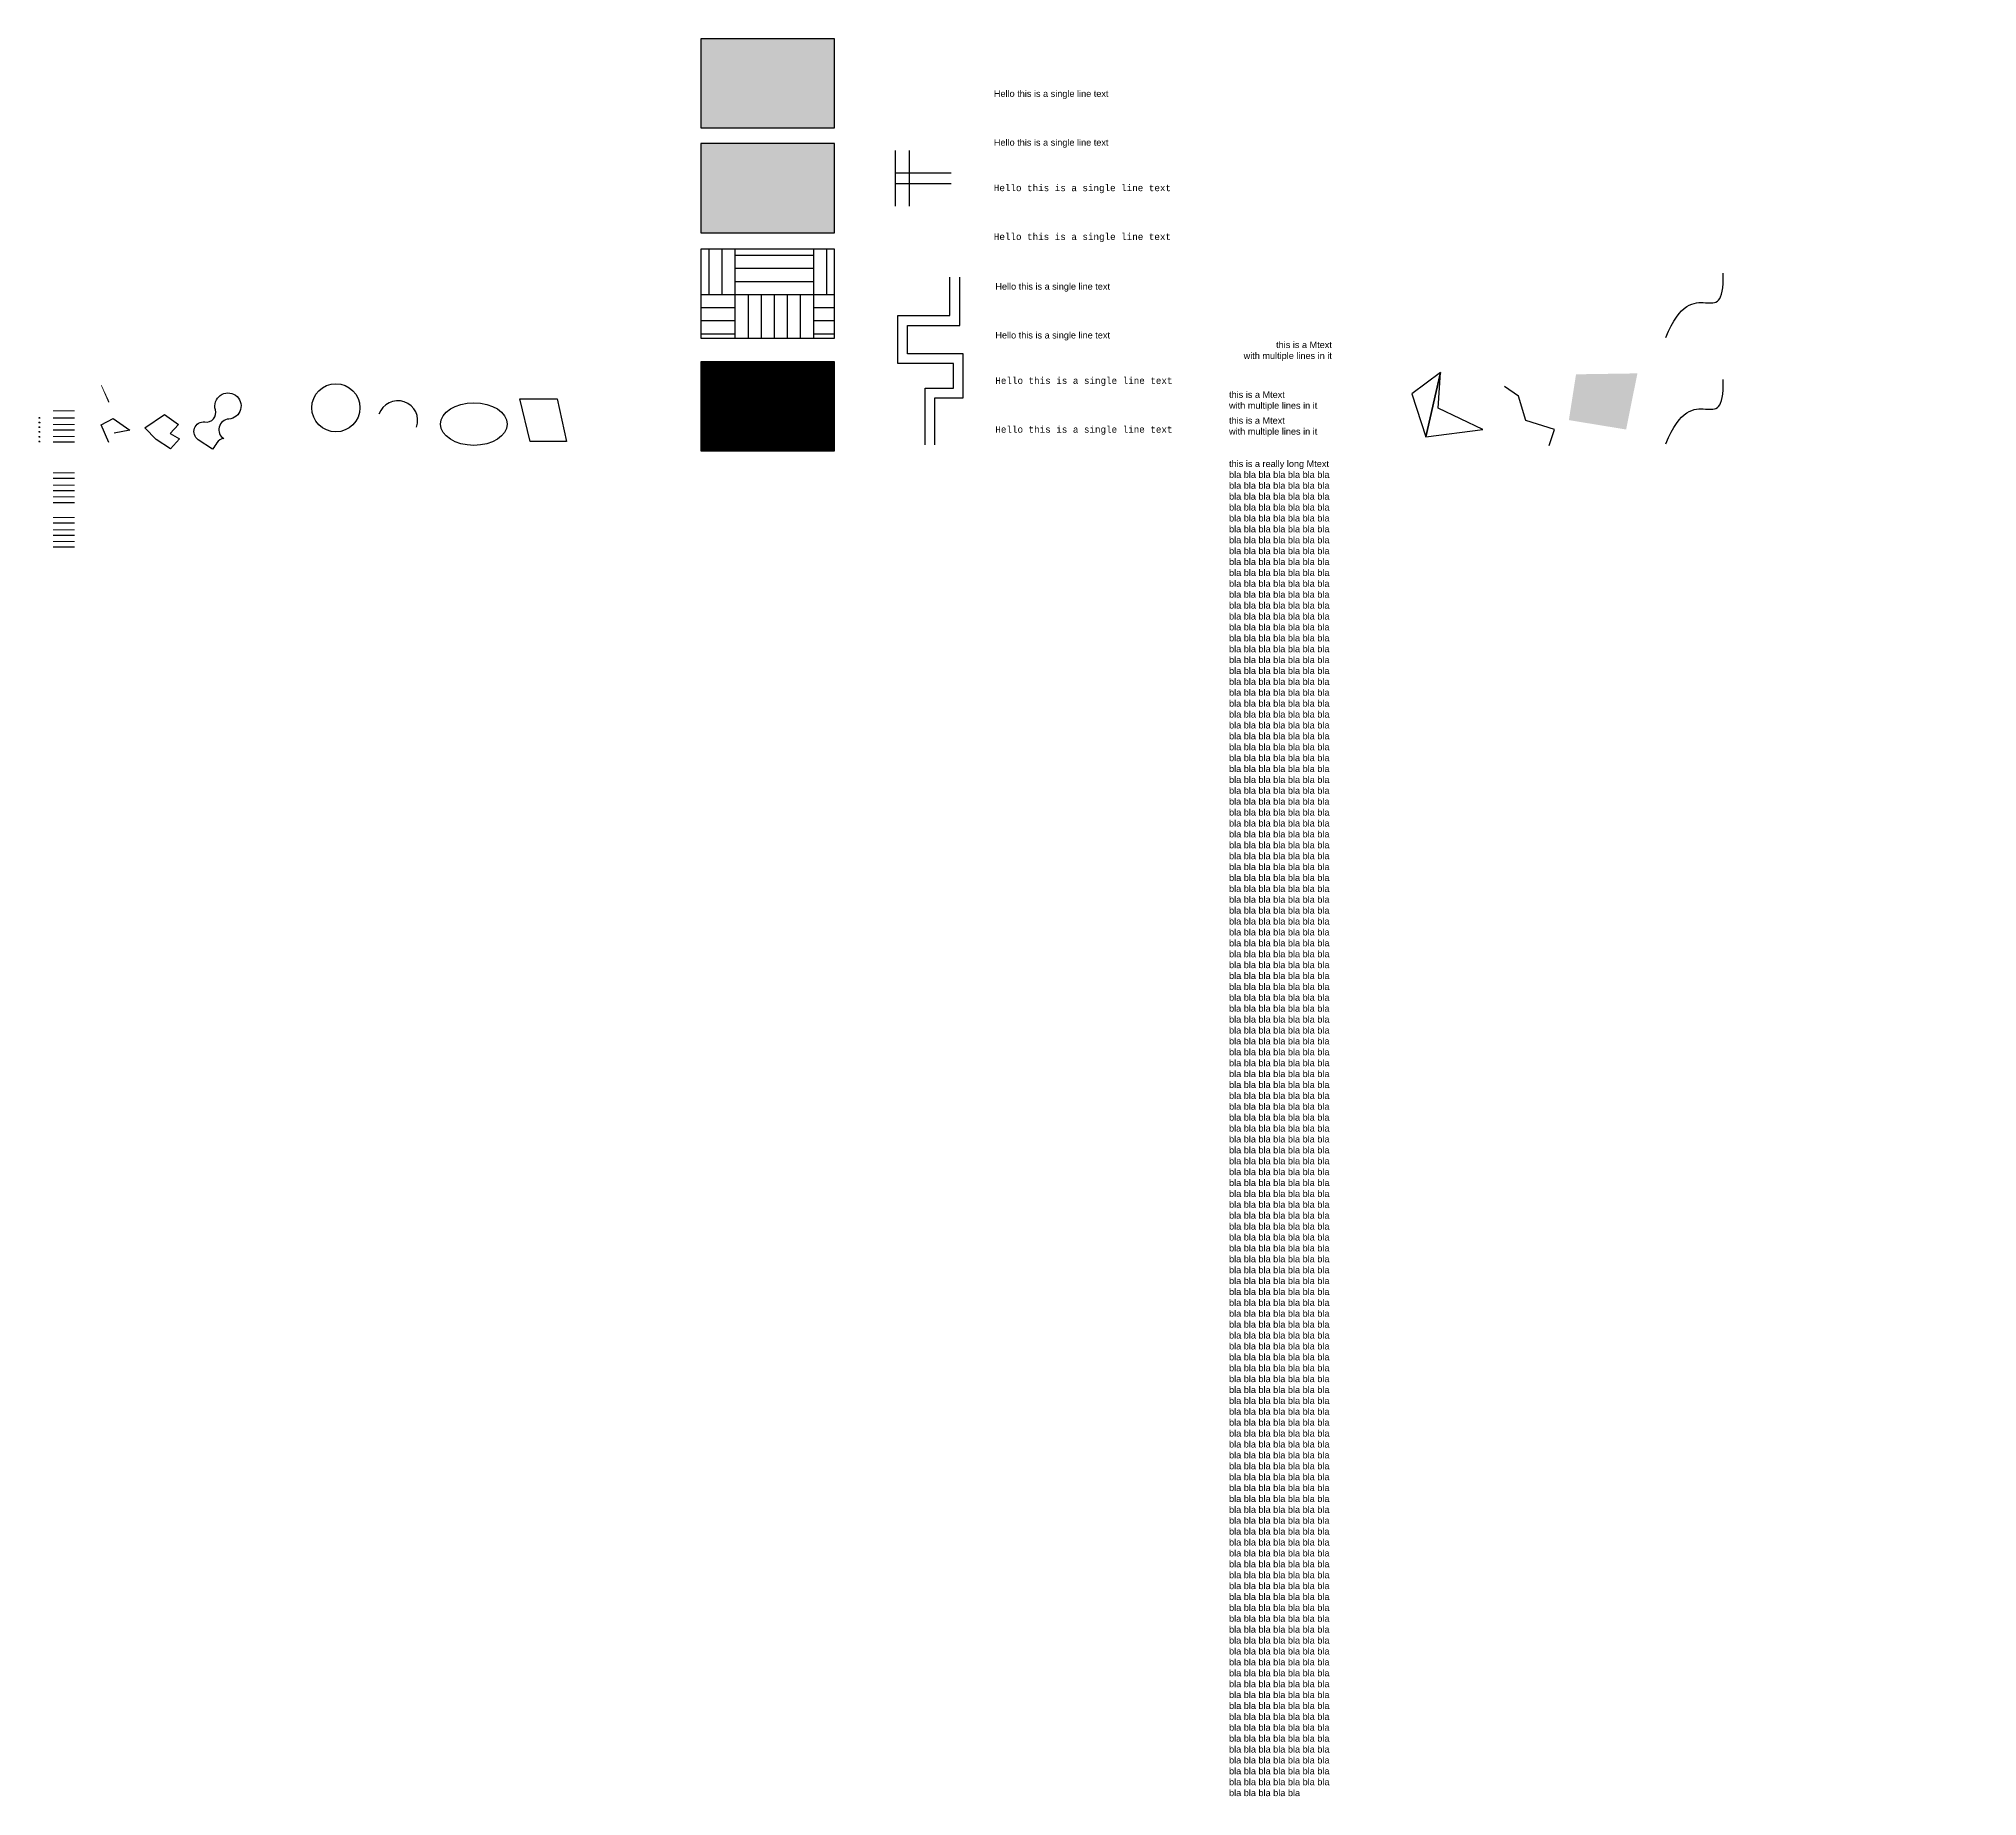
# Model space of a CAD drawing. Header units: inches. Extents: x 1 to 1085, y -206 to 111.
# Drawn here: x 1.4 to 298.1, y -205.8 to 63.1 of the extents above; entities that cross this region are included whole.
import ezdxf
from ezdxf.lldxf.tags import DXFTag

# ---------------------------------------------------------------- set-up
doc = ezdxf.new("R2010")
doc.units = ezdxf.units.IN
doc.header["$MEASUREMENT"] = 0
doc.set_wipeout_variables(frame=1)
doc.header["$PDMODE"] = 34
doc.header["$PDSIZE"] = 0.1
doc.linetypes.add('ACAD_ISO02W100', pattern=[15, 12, -3])
for name, color, linetype in [('0 @ 1', 7, 'Continuous'), ('Layer2', 65, 'Continuous'), ('Layer_color_80 @ 1', 80, 'Continuous'), ('Layer_Lock', 7, 'Continuous'), ('Layer_Lt_dash', 10, 'ACAD_ISO02W100')]:
    doc.layers.add(name, color=color, linetype=linetype)
doc.layers.add('Layer_color_book', color=7, linetype='Continuous', true_color=0xfcc187)
doc.layers.add('Layer_true_color', color=7, linetype='Continuous', true_color=0x1192ee)
doc.styles.add('custom_text_style', font='consola.ttf')
doc.styles.get("Standard").update_dxf_attribs({"font": 'arial.ttf'})
doc.linetypes.add('BATTING', pattern='A,0.0001,-0.1,[134,ltypeshp.shx,S=0.1,R=0,X=-0.1,Y=0],-0.2,[134,ltypeshp.shx,S=0.1,R=180,X=0.1,Y=0],-0.1', length=0.4001)
tags = doc.linetypes.add('GAS_LINE', pattern='A,0.5,-0.2,["GAS",Standard,S=0.1,R=0,X=-0.1,Y=-0.05],-0.25', length=0.95).pattern_tags.tags
tags[6] = DXFTag(74, 10)
doc.linetypes.add('TRACKS', pattern='A,0.15,[130,ltypeshp.shx,S=0.25,R=0,X=0,Y=0],0.15', length=0.3)
doc.linetypes.add('ZIGZAG', pattern='A,0.0001,-0.2,[131,ltypeshp.shx,S=0.2,R=0,X=-0.2,Y=0],-0.4,[131,ltypeshp.shx,S=0.2,R=180,X=0.2,Y=0],-0.2', length=0.8001)

msp = doc.modelspace()

# ---------------------------------------------------------------- hatches: boundary and pattern name
h = msp.add_hatch(color=256)
h.dxf.hatch_style = 1
h.set_gradient(color1=(0, 0, 255), color2=(255, 255, 0), name='SPHERICAL')
h.paths.add_polyline_path([(102.746, 49.51), (123.199, 49.51), (123.199, 63.134), (102.746, 63.134)])
h = msp.add_hatch(color=256)
h.dxf.hatch_style = 1
h.set_gradient(color1=(0, 0, 255), color2=(255, 255, 0))
h.paths.add_polyline_path([(102.746, 33.467), (123.199, 33.467), (123.199, 47.092), (102.746, 47.092)])
h = msp.add_hatch()
h.set_pattern_fill('AR-PARQ1', color=256)
h.paths.add_polyline_path([(102.746, 17.314), (123.199, 17.314), (123.199, 30.939), (102.746, 30.939)])
h = msp.add_hatch()
h.set_pattern_fill('ANSI31', color=256)
h.set_pattern_definition([(45, (2.75038, 0), (-0.08838835, 0.08838835), [])])
h.paths.add_polyline_path([(102.746, 0.085), (123.199, 0.085), (123.199, 13.71), (102.746, 13.71)])

# ---------------------------------------------------------------- linework, layer by layer
for p, q in [((140.859, 20.773), (140.859, 26.683)), ((142.359, 19.273), (142.359, 26.683)), ((132.867, 13.433), (132.867, 20.773)), ((132.867, 20.773), (140.859, 20.773)), ((134.367, 14.933), (134.367, 19.273)), ((134.367, 19.273), (142.359, 19.273)), ((142.899, 14.933), (134.367, 14.933)), ((142.899, 8.182), (142.899, 14.933)), ((141.399, 13.433), (132.867, 13.433)), ((141.399, 9.682), (141.399, 13.433)), ((137.079, 1.015), (137.079, 9.682)), ((137.079, 9.682), (141.399, 9.682)), ((138.579, 1.015), (138.579, 8.182)), ((138.579, 8.182), (142.899, 8.182)), ((3.593, 1.477), (6.864, 1.477)), ((3.593, -4.112), (6.864, -4.112)), ((3.593, -5.998), (6.864, -5.998)), ((3.593, -7.795), (6.864, -7.795))]:
    msp.add_line(p, q)
at = {"color": 200, "linetype": 'BATTING', "lineweight": 13}
msp.add_line((3.593, 6.216), (6.864, 6.216), dxfattribs=at)
at = {"linetype": 'ZIGZAG'}
msp.add_line((3.593, 5.16), (6.864, 5.16), dxfattribs=at)
at = {"color": 3, "linetype": 'TRACKS', "lineweight": 13}
msp.add_line((3.593, 4.095), (6.864, 4.095), dxfattribs=at)
at = {"linetype": 'GAS_LINE'}
msp.add_line((3.593, 3.275), (6.864, 3.275), dxfattribs=at)
at = {"color": 3, "linetype": 'ACAD_ISO02W100', "lineweight": 13}
for p, q in [((3.593, 2.298), (6.864, 2.298)), ((3.593, -3.292), (6.864, -3.292)), ((3.593, -5.177), (6.864, -5.177)), ((3.593, -6.975), (6.864, -6.975))]:
    msp.add_line(p, q, dxfattribs=at)
for points in [[(102.746, 49.51), (123.199, 49.51), (123.199, 63.134), (102.746, 63.134)], [(102.746, 33.467), (123.199, 33.467), (123.199, 47.092), (102.746, 47.092)], [(102.746, 17.314), (123.199, 17.314), (123.199, 30.939), (102.746, 30.939)], [(102.746, 0.085), (123.199, 0.085), (123.199, 13.71), (102.746, 13.71)], [(19.366, 1.797), (17.632, 3.6), (20.639, 5.651), (22.798, 4.095), (21.524, 2.752), (22.939, 1.939), (21.559, 0.383)]]:
    msp.add_lwpolyline(points, close=True)
for points in [[(35.301, 5.701, 0, 0, 2.1277762), (39.652, 5.701, 0, 0, 0.3079358), (38.347, 11.099, 0, 0, 0), (35.663, 8.744, 0, 0, 0), (38.046, 8.33, 3.67, 5.081, 0)], [(12.141, 7.499, 0.2, 0.1, 0), (10.946, 10.173, 0, 0, 0), (12.782, 11.167, 0, 0, 0), (15.684, 8.916, 0, 0, 0), (13.274, 8.43, 0.1, 0.5, 0)]]:
    msp.add_lwpolyline(points, format="xyseb")
msp.add_lwpolyline([(28.006, 0.361), (25.812, 1.793, -0.7995595), (26.819, 4.499, 0.5438617), (28.431, 6.378, -2.8443775), (30.491, 4.947, 0.718751), (29.707, 1.949, 0.2737938), (28.666, 1.333, -0.0476105)], format="xyb", close=True)
msp.add_lwpolyline([(12.141, 1.38), (10.946, 4.053), (12.782, 5.048), (15.325, 3.258), (12.914, 2.772)])
msp.add_polyline3d([(232.602, 0.893, 0), (233.415, 3.349, 5.479), (229.032, 4.736, 0), (227.879, 8.434, 5.479), (225.745, 9.923, 0)])
msp.add_circle((46.872, 6.673), 3.682)
msp.add_arc((56.352, 4.698), 3.044, 341.04355, 161.04355)
msp.add_ellipse((68.001, 4.185), major_axis=(-5.101, 0), ratio=0.6403727)
for points in [[(250.459, 17.426), (254.714, 28.255), (259.388, 17.503), (259.225, 27.288)], [(250.459, 1.157), (254.714, 11.986), (259.388, 1.234), (259.225, 11.019)]]:
    msp.add_open_spline(points, degree=3)
at = {"color": 7}
msp.add_point((1.494, 5.122), dxfattribs=at)
at = {"linetype": 'ACAD_ISO02W100'}
msp.add_point((1.494, 4.412), dxfattribs=at)
at = {"color": 230, "ltscale": 2, "true_color": 0xf50a93}
msp.add_point((1.494, 3.715), dxfattribs=at)
at = {"color": 0, "linetype": 'ByBlock', "lineweight": -2}
msp.add_point((1.494, 2.241), dxfattribs=at)
msp.add_point((1.494, 1.491))
at = {"transparency": 33554534}
msp.add_solid([(235.606, 4.786), (244.372, 3.349), (236.702, 11.792), (246.096, 11.937)], dxfattribs=at)
msp.add_3dface([(75.039, 8.05), (80.721, 8.05), (82.19, 1.492), (76.607, 1.492)])
at = {"layer": 'Layer_Lock', "color": 2, "linetype": 'Continuous'}
msp.add_point((1.494, 3.005), dxfattribs=at)
at = {"layer": 'Layer_Lt_dash', "linetype": 'ACAD_ISO02W100', "lineweight": 13}
for p, q in [((3.593, -10.122), (6.864, -10.122)), ((3.593, -12.007), (6.864, -12.007)), ((3.593, -13.805), (6.864, -13.805))]:
    msp.add_line(p, q, dxfattribs=at)
at = {"layer": 'Layer_Lt_dash'}
for p, q in [((3.593, -10.942), (6.864, -10.942)), ((3.593, -12.828), (6.864, -12.828)), ((3.593, -14.626), (6.864, -14.626))]:
    msp.add_line(p, q, dxfattribs=at)
at = {"layer": 'Layer_true_color'}
for p, q in [((132.547, 37.541), (132.547, 46.064)), ((134.678, 37.541), (134.678, 46.064)), ((132.547, 42.602), (141.071, 42.602)), ((132.547, 41.003), (141.071, 41.003))]:
    msp.add_line(p, q, dxfattribs=at)

# ---------------------------------------------------------------- texts
for p in [(147.819, 24.749), (147.819, 17.279)]:
    msp.add_text('Hello this is a single line text', height=1).set_placement(p)
at = {"style": 'custom_text_style'}
msp.add_text('Hello this is a single line text', height=1, dxfattribs=at).set_placement((147.819, 2.855))
at = {"char_height": 1}
for s, insert, attachment_point in [('this is a Mtext^Jwith multiple lines in it', (199.33, 15.326), 6), ('this is a Mtext^Jwith multiple lines in it', (183.589, 9.188), 1), ('this is a Mtext^Jwith multiple lines in it', (183.589, 5.226), 1), ('this is a really long Mtext^Jbla bla bla bla bla bla bla bla bla bla bla bla bla bla bla bla bla bla bla bla bla bla bla bla bla bla bla bla bla bla bla bla bla bla bla bla bla bla bla bla bla bla bla bla bla bla bla bla bla bla bla bla bla bla bla bla bla bla bla bla bla bla bla bla bla bla bla bla bla bla bla bla bla bla bla bla bla bla bla bla bla bla bla bla bla bla bla bla bla bla bla bla bla bla bla bla bla bla bla bla bla bla bla bla bla bla bla bla bla bla bla bla bla bla bla bla bla bla bla bla bla bla bla bla bla bla bla bla bla bla bla bla bla bla bla bla bla bla bla bla bla bla bla bla bla bla bla bla bla bla bla bla bla bla bla bla bla bla bla bla bla bla bla bla bla bla bla bla bla bla bla bla bla bla bla bla bla bla bla bla bla bla bla bla bla bla bla bla bla bla bla bla bla bla bla bla bla bla bla bla bla bla bla bla bla bla bla bla bla bla bla bla bla bla bla bla bla bla bla bla bla bla bla bla bla bla bla bla bla bla bla bla bla bla bla bla bla bla bla bla bla bla bla bla bla bla bla bla bla bla bla bla bla bla bla bla bla bla bla bla bla bla bla bla bla bla bla bla bla bla bla bla bla bla bla bla bla bla bla bla bla bla bla bla bla bla bla bla bla bla bla bla bla bla bla bla bla bla bla bla bla bla bla bla bla bla bla bla bla bla bla bla bla bla bla bla bla bla bla bla bla bla bla bla bla bla bla bla bla bla bla bla bla bla bla bla bla bla bla bla bla bla bla bla bla bla bla bla bla bla bla bla bla bla bla bla bla bla bla bla bla bla bla bla bla bla bla bla bla bla bla bla bla bla bla bla bla bla bla bla bla bla bla bla bla bla bla bla bla bla bla bla bla bla bla bla bla bla bla bla bla bla bla bla bla bla bla bla bla bla bla bla bla bla bla bla bla bla bla bla bla bla bla bla bla bla bla bla bla bla bla bla bla bla bla bla bla bla bla bla bla bla bla bla bla bla bla bla bla bla bla bla bla bla bla bla bla bla bla bla bla bla bla bla bla bla bla bla bla bla bla bla bla bla bla bla bla bla bla bla bla bla bla bla bla bla bla bla bla bla bla bla bla bla bla bla bla bla bla bla bla bla bla bla bla bla bla bla bla bla bla bla bla bla bla bla bla bla bla bla bla bla bla bla bla bla bla bla bla bla bla bla bla bla bla bla bla bla bla bla bla bla bla bla bla bla bla bla bla bla bla bla bla bla bla bla bla bla bla bla bla bla bla bla bla bla bla bla bla bla bla bla bla bla bla bla bla bla bla bla bla bla bla bla bla bla bla bla bla bla bla bla bla bla bla bla bla bla bla bla bla bla bla bla bla bla bla bla bla bla bla bla bla bla bla bla bla bla bla bla bla bla bla bla bla bla bla bla bla bla bla bla bla bla bla bla bla bla bla bla bla bla bla bla bla bla bla bla bla bla bla bla bla bla bla bla bla bla bla bla bla bla bla bla bla bla bla bla bla bla bla bla bla bla bla bla bla bla bla bla bla bla bla bla bla bla bla bla bla bla bla bla bla bla bla bla bla bla bla bla bla bla bla bla bla bla bla bla bla bla bla bla bla bla bla bla bla bla bla bla bla bla bla bla bla bla bla bla bla bla bla bla bla bla bla bla bla bla bla bla bla bla bla bla bla bla bla bla bla bla bla bla bla bla bla bla bla bla bla bla bla bla bla bla bla bla bla bla bla bla bla bla bla bla bla bla bla bla bla bla bla bla bla bla bla bla bla bla bla bla bla bla bla bla bla bla bla bla bla bla bla bla bla bla bla bla bla bla bla bla bla bla bla bla bla bla bla bla bla bla bla bla bla bla bla bla bla bla bla bla bla bla bla bla bla bla bla bla bla bla bla bla bla bla bla bla bla bla bla bla bla bla', (183.589, -1.386), 1)]:
    msp.add_mtext_dynamic_manual_height_columns(s, width=15.74141, gutter_width=110.223, heights=[0], dxfattribs=dict(at, insert=insert, attachment_point=attachment_point))
at = {"layer": '0 @ 1', "style": 'custom_text_style'}
msp.add_text('Hello this is a single line text', height=1, dxfattribs=at).set_placement((147.819, 10.326))
at = {"layer": 'Layer2', "style": 'custom_text_style'}
msp.add_text('Hello this is a single line text', height=1, dxfattribs=at).set_placement((147.59, 32.348))
at = {"layer": 'Layer_color_80 @ 1', "style": 'custom_text_style'}
msp.add_text('Hello this is a single line text', height=1, dxfattribs=at).set_placement((147.59, 39.819))
at = {"layer": 'Layer_color_book'}
msp.add_text('Hello this is a single line text', height=1, dxfattribs=at).set_placement((147.59, 54.243))
at = {"layer": 'Layer_true_color'}
msp.add_text('Hello this is a single line text', height=1, dxfattribs=at).set_placement((147.59, 46.772))

# ---------------------------------------------------------------- meshes
mesh = msp.add_polyface()
corners = [(213.692, 2.253), (222.458, 3.349), (215.604, 6.636), (215.945, 12.076), (211.562, 8.827)]
mesh.append_faces([[corners[k] for k in face] for face in [(0, 3, 4)]], dxfattribs={"vtx0": -1})
mesh.append_faces([[corners[k] for k in face] for face in [(0, 1, 2, 3)]], dxfattribs={"vtx3": -1})

# ---------------------------------------------------------------- wipeouts: each hides what was drawn before it
msp.add_wipeout([(271.921, 3.988), (298.113, 4.24), (295.721, 26.511), (272.677, 35.696)])

doc.saveas('drawing.dxf')
